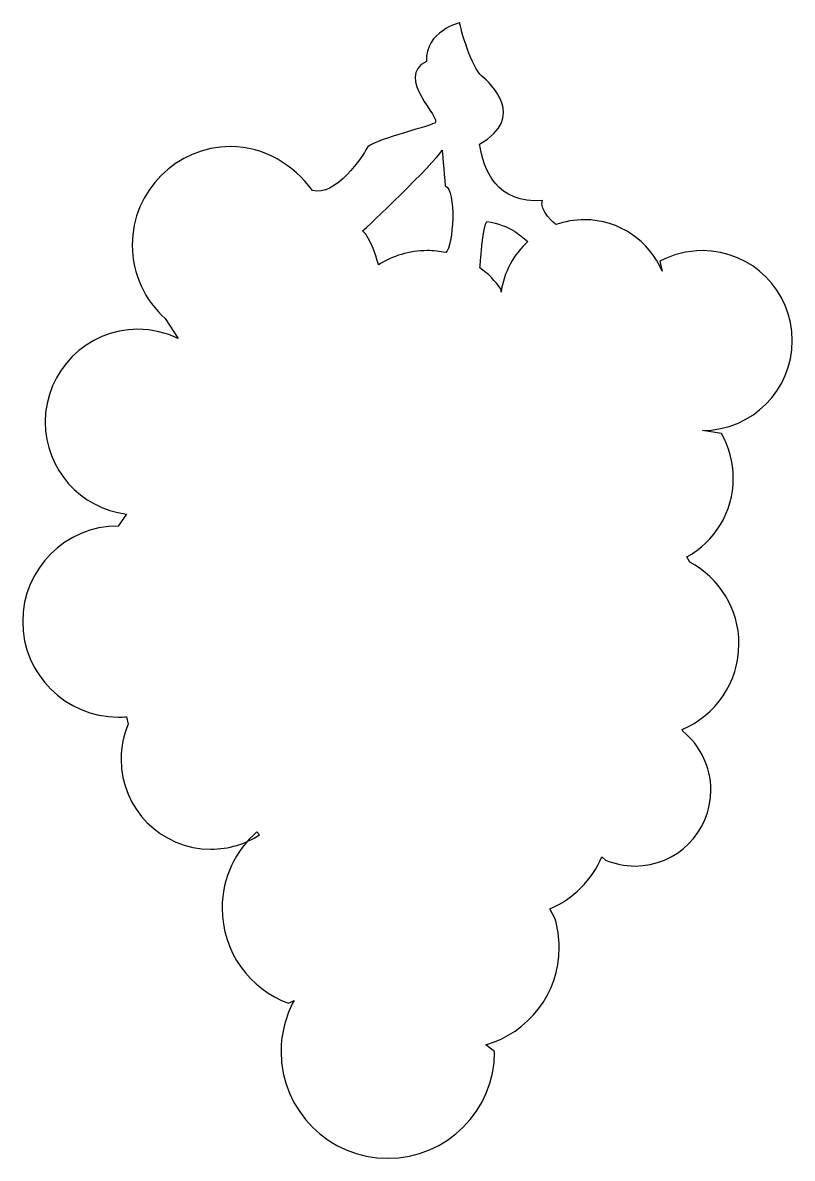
# Model space of a CAD drawing. Header units: centimetres. Extents: x -6.6 to 6.6, y -9.8 to 9.8.
import ezdxf

# ---------------------------------------------------------------- set-up
doc = ezdxf.new("R2010")
doc.units = ezdxf.units.CM
doc.header["$MEASUREMENT"] = 0
doc.layers.add('Camada 1', color=7, linetype='Continuous')

msp = doc.modelspace()

# ---------------------------------------------------------------- linework, layer by layer
at = {"layer": 'Camada 1'}
for points, knots in [([(2.55131, 6.28313), (2.70405, 6.33795), (2.86873, 6.3678), (3.04037, 6.3678), (3.04037, 6.3678), (3.64005, 6.3678), (4.15458, 6.00318), (4.3744, 5.48354), (4.3744, 5.48354), (4.3744, 5.48354), (4.33789, 5.65414), (4.33789, 5.65414), (4.33789, 5.65414), (4.55511, 5.77077), (4.80348, 5.83691), (5.06729, 5.83691), (5.06729, 5.83691), (5.92017, 5.83691), (6.61161, 5.1455), (6.61161, 4.29259), (6.61161, 4.29259), (6.61161, 3.43968), (5.92017, 2.74827), (5.06729, 2.74827), (5.06729, 2.74827), (5.06729, 2.74827), (5.39498, 2.69403), (5.39498, 2.69403), (5.39498, 2.69403), (5.52428, 2.46823), (5.59818, 2.20667), (5.59818, 1.92785), (5.59818, 1.92785), (5.59818, 1.34606), (5.27642, 0.83941), (4.80123, 0.57609), (4.80123, 0.57609), (4.80123, 0.57609), (4.85169, 0.48603), (4.85169, 0.48603), (4.85169, 0.48603), (5.35334, 0.2179), (5.69468, -0.31092), (5.69468, -0.91949), (5.69468, -0.91949), (5.69468, -1.57918), (5.29368, -2.14512), (4.72207, -2.3869), (4.72207, -2.3869), (4.72207, -2.3869), (4.72882, -2.41611), (4.72882, -2.41611), (4.72882, -2.41611), (5.02367, -2.655), (5.21208, -3.01997), (5.21208, -3.42901), (5.21208, -3.42901), (5.21208, -4.14865), (4.62873, -4.73203), (3.90906, -4.73203), (3.90906, -4.73203), (3.72912, -4.73203), (3.55772, -4.69554), (3.4018, -4.62961), (3.4018, -4.62961), (3.4018, -4.62961), (3.3411, -4.57116), (3.3411, -4.57116), (3.3411, -4.57116), (3.16991, -4.97436), (2.84654, -5.29728), (2.44308, -5.46797), (2.44308, -5.46797), (2.44308, -5.46797), (2.53587, -5.64117), (2.53587, -5.64117), (2.53587, -5.64117), (2.58156, -5.79669), (2.60604, -5.96126), (2.60604, -6.13158), (2.60604, -6.13158), (2.60604, -6.92557), (2.07338, -7.59518), (1.34591, -7.80258), (1.34591, -7.80258), (1.34591, -7.80258), (1.49606, -7.9172), (1.49606, -7.9172), (1.49606, -7.9172), (1.49606, -8.93), (0.67498, -9.75111), (-0.33782, -9.75111), (-0.33782, -9.75111), (-1.35065, -9.75111), (-2.17173, -8.93003), (-2.17173, -7.9172), (-2.17173, -7.9172), (-2.17173, -7.59909), (-2.09074, -7.2999), (-1.94824, -7.03913), (-1.94824, -7.03913), (-1.94824, -7.03913), (-2.04209, -7.089), (-2.04209, -7.089), (-2.04209, -7.089), (-2.70897, -6.84627), (-3.1852, -6.20669), (-3.1852, -5.45591), (-3.1852, -5.45591), (-3.1852, -4.93217), (-2.95342, -4.46253), (-2.58682, -4.144), (-2.58682, -4.144), (-2.58682, -4.144), (-2.54192, -4.19668), (-2.54192, -4.19668), (-2.54192, -4.19668), (-2.78293, -4.3522), (-3.07005, -4.44245), (-3.37822, -4.44245), (-3.37822, -4.44245), (-4.23113, -4.44245), (-4.92254, -3.75101), (-4.92254, -2.89813), (-4.92254, -2.89813), (-4.92254, -2.6849), (-4.87933, -2.48181), (-4.8012, -2.29705), (-4.8012, -2.29705), (-4.8012, -2.29705), (-4.82959, -2.16825), (-4.82959, -2.16825), (-4.82959, -2.16825), (-4.87613, -2.17219), (-4.92323, -2.17423), (-4.9708, -2.17423), (-4.9708, -2.17423), (-5.87702, -2.17423), (-6.61163, -1.43961), (-6.61163, -0.53341), (-6.61163, -0.53341), (-6.61163, 0.37279), (-5.87701, 1.10743), (-4.97079, 1.10743), (-4.97079, 1.10743), (-4.97079, 1.10743), (-4.8308, 1.31267), (-4.8308, 1.31267), (-4.8308, 1.31267), (-5.61701, 1.41009), (-6.22552, 2.08049), (-6.22552, 2.89305), (-6.22552, 2.89305), (-6.22552, 3.77263), (-5.51252, 4.48563), (-4.63294, 4.48563), (-4.63294, 4.48563), (-4.38426, 4.48563), (-4.14894, 4.42864), (-3.93923, 4.32701), (-3.93923, 4.32701), (-3.93923, 4.32701), (-4.16243, 4.67084), (-4.16243, 4.67084), (-4.16243, 4.67084), (-4.5103, 4.98024), (-4.72946, 5.43125), (-4.72946, 5.93343), (-4.72946, 5.93343), (-4.72946, 6.8663), (-3.97323, 7.62253), (-3.04036, 7.62253), (-3.04036, 7.62253), (-2.45415, 7.62253), (-1.95761, 7.30992), (-1.63479, 6.87048), (-1.63479, 6.87048), (-1.23868, 6.75187), (-0.75375, 7.47021), (-0.69988, 7.59594), (-0.69988, 7.59594), (-0.64601, 7.72164), (0.32379, 7.95511), (0.46744, 8.02697), (0.46744, 8.02697), (0.61111, 8.0988), (-0.23299, 8.81717), (0.32374, 9.08657), (0.32374, 9.08657), (0.30577, 9.6074), (0.89843, 9.75107), (0.89843, 9.75107), (0.89843, 9.75107), (0.89843, 9.66127), (1.11399, 8.96087), (1.27562, 8.83514), (1.27562, 8.83514), (1.4372, 8.70944), (2.04789, 8.1168), (1.23972, 7.6678), (1.23972, 7.6678), (1.29356, 7.23677), (1.54505, 6.62619), (2.31729, 6.698), (2.31729, 6.698), (2.24537, 6.53636), (2.55131, 6.28313), (2.55131, 6.28313)], [0, 0, 0, 0, 0.01886792, 0.01886792, 0.01886792, 0.01886792, 0.03773585, 0.03773585, 0.03773585, 0.03773585, 0.05660377, 0.05660377, 0.05660377, 0.05660377, 0.0754717, 0.0754717, 0.0754717, 0.0754717, 0.09433962, 0.09433962, 0.09433962, 0.09433962, 0.11320755, 0.11320755, 0.11320755, 0.11320755, 0.13207547, 0.13207547, 0.13207547, 0.13207547, 0.1509434, 0.1509434, 0.1509434, 0.1509434, 0.16981132, 0.16981132, 0.16981132, 0.16981132, 0.18867925, 0.18867925, 0.18867925, 0.18867925, 0.20754717, 0.20754717, 0.20754717, 0.20754717, 0.22641509, 0.22641509, 0.22641509, 0.22641509, 0.24528302, 0.24528302, 0.24528302, 0.24528302, 0.26415094, 0.26415094, 0.26415094, 0.26415094, 0.28301887, 0.28301887, 0.28301887, 0.28301887, 0.30188679, 0.30188679, 0.30188679, 0.30188679, 0.32075472, 0.32075472, 0.32075472, 0.32075472, 0.33962264, 0.33962264, 0.33962264, 0.33962264, 0.35849057, 0.35849057, 0.35849057, 0.35849057, 0.37735849, 0.37735849, 0.37735849, 0.37735849, 0.39622642, 0.39622642, 0.39622642, 0.39622642, 0.41509434, 0.41509434, 0.41509434, 0.41509434, 0.43396226, 0.43396226, 0.43396226, 0.43396226, 0.45283019, 0.45283019, 0.45283019, 0.45283019, 0.47169811, 0.47169811, 0.47169811, 0.47169811, 0.49056604, 0.49056604, 0.49056604, 0.49056604, 0.50943396, 0.50943396, 0.50943396, 0.50943396, 0.52830189, 0.52830189, 0.52830189, 0.52830189, 0.54716981, 0.54716981, 0.54716981, 0.54716981, 0.56603774, 0.56603774, 0.56603774, 0.56603774, 0.58490566, 0.58490566, 0.58490566, 0.58490566, 0.60377358, 0.60377358, 0.60377358, 0.60377358, 0.62264151, 0.62264151, 0.62264151, 0.62264151, 0.64150943, 0.64150943, 0.64150943, 0.64150943, 0.66037736, 0.66037736, 0.66037736, 0.66037736, 0.67924528, 0.67924528, 0.67924528, 0.67924528, 0.69811321, 0.69811321, 0.69811321, 0.69811321, 0.71698113, 0.71698113, 0.71698113, 0.71698113, 0.73584906, 0.73584906, 0.73584906, 0.73584906, 0.75471698, 0.75471698, 0.75471698, 0.75471698, 0.77358491, 0.77358491, 0.77358491, 0.77358491, 0.79245283, 0.79245283, 0.79245283, 0.79245283, 0.81132075, 0.81132075, 0.81132075, 0.81132075, 0.83018868, 0.83018868, 0.83018868, 0.83018868, 0.8490566, 0.8490566, 0.8490566, 0.8490566, 0.86792453, 0.86792453, 0.86792453, 0.86792453, 0.88679245, 0.88679245, 0.88679245, 0.88679245, 0.90566038, 0.90566038, 0.90566038, 0.90566038, 0.9245283, 0.9245283, 0.9245283, 0.9245283, 0.94339623, 0.94339623, 0.94339623, 0.94339623, 0.96226415, 0.96226415, 0.96226415, 0.96226415, 1, 1, 1, 1]), ([(-0.49576, 5.59285), (-0.25531, 5.74734), (0.03076, 5.83693), (0.33781, 5.83693), (0.33781, 5.83693), (0.44687, 5.83693), (0.55331, 5.82566), (0.65595, 5.80415), (0.65595, 5.80415), (0.79068, 5.90779), (0.84449, 6.87756), (0.64698, 6.94943), (0.64698, 6.94943), (0.62901, 7.1829), (0.59311, 7.56006), (0.59311, 7.56006), (0.59311, 7.56006), (0.44947, 7.32659), (-0.69996, 6.23108), (-0.7718, 6.17719), (-0.7718, 6.17719), (-0.62808, 6.06942), (-0.49576, 5.59285), (-0.49576, 5.59285)], [0, 0, 0, 0, 0.14285714, 0.14285714, 0.14285714, 0.14285714, 0.28571429, 0.28571429, 0.28571429, 0.28571429, 0.42857143, 0.42857143, 0.42857143, 0.42857143, 0.57142857, 0.57142857, 0.57142857, 0.57142857, 0.71428571, 0.71428571, 0.71428571, 0.71428571, 1, 1, 1, 1]), ([(1.60696, 5.12499), (1.65551, 5.46741), (1.82384, 5.77131), (2.06818, 5.99288), (2.06818, 5.99288), (1.9221, 6.10535), (1.77843, 6.26699), (1.36537, 6.33882), (1.36537, 6.33882), (1.29354, 6.28495), (1.24416, 5.54311), (1.24416, 5.54311), (1.24416, 5.54311), (1.38516, 5.44074), (1.50819, 5.31512), (1.60757, 5.17187), (1.60757, 5.17187), (1.60757, 5.17187), (1.60696, 5.12499), (1.60696, 5.12499)], [0, 0, 0, 0, 0.16666667, 0.16666667, 0.16666667, 0.16666667, 0.33333333, 0.33333333, 0.33333333, 0.33333333, 0.5, 0.5, 0.5, 0.5, 0.66666667, 0.66666667, 0.66666667, 0.66666667, 1, 1, 1, 1]), ([(-0.77178, 6.17719), (-0.76315, 6.16772), (-0.75471, 6.1578), (-0.74646, 6.1475), (-0.74646, 6.1475), (-0.74646, 6.1475), (-0.77178, 6.17719), (-0.77178, 6.17719)], [0, 0, 0, 0, 0.33333333, 0.33333333, 0.33333333, 0.33333333, 1, 1, 1, 1])]:
    msp.add_open_spline(points, degree=3, knots=knots, dxfattribs=at)

doc.saveas('drawing.dxf')
